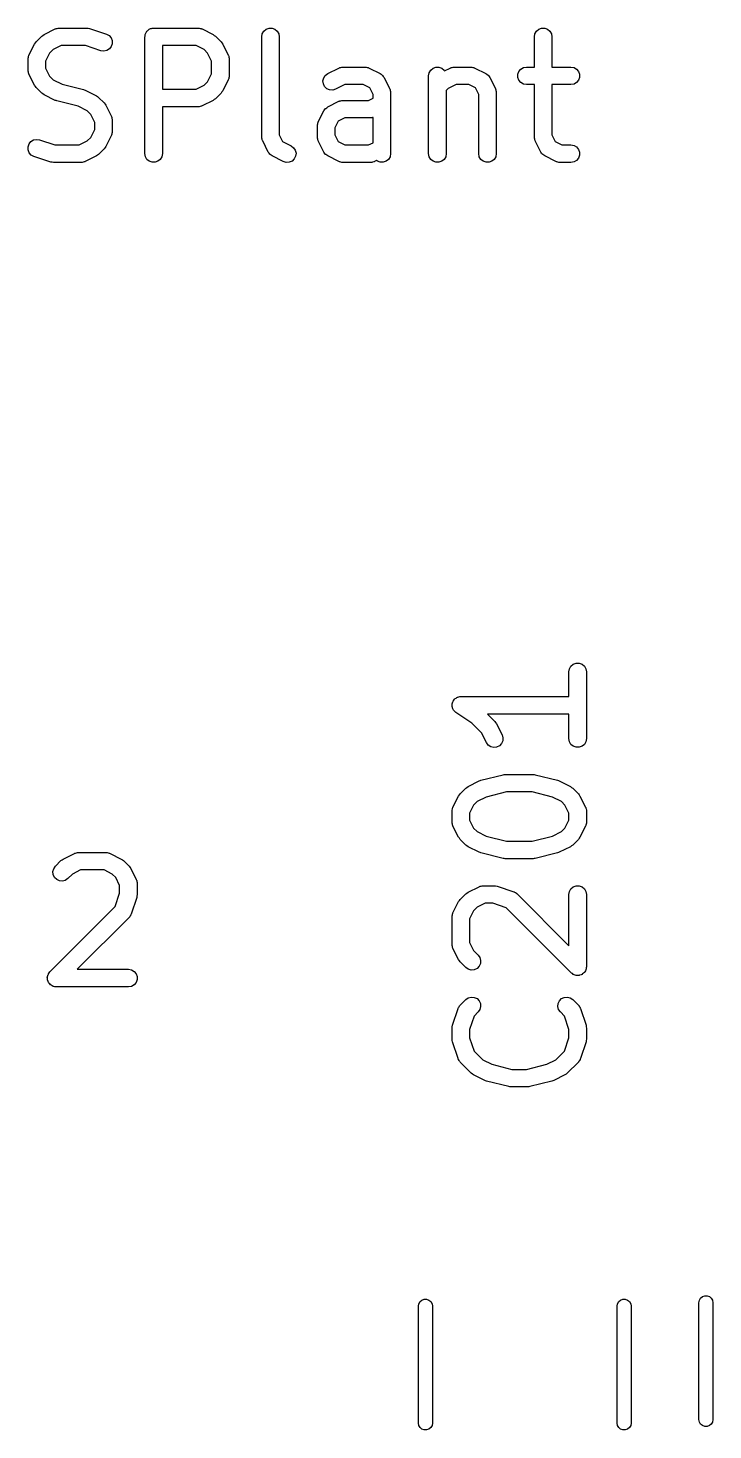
# Model space of a CAD drawing. Extents: x 142.1 to 238.7, y -137.2 to -60.7.
# Drawn here: x 178.88 to 184.74, y -113.51 to -101.51 of the extents above; entities that cross this region are included whole.
import ezdxf

# ---------------------------------------------------------------- set-up
doc = ezdxf.new("R2010")
doc.units = 0
doc.header["$MEASUREMENT"] = 0
doc.layers.add('BLACK', color=7, linetype='CONTINUOUS')

msp = doc.modelspace()

# ---------------------------------------------------------------- linework, layer by layer
at = {"layer": 'Black'}
for p, q in [((178.948, -101.63), (178.996, -101.582)), ((178.996, -101.582), (179.006, -101.575)), ((179.006, -101.575), (179.016, -101.568)), ((179.016, -101.568), (179.111, -101.52)), ((179.111, -101.52), (179.115, -101.519)), ((179.115, -101.519), (179.119, -101.517)), ((179.119, -101.517), (179.127, -101.515)), ((179.127, -101.515), (179.136, -101.513)), ((179.136, -101.513), (179.14, -101.513)), ((179.14, -101.513), (179.144, -101.512)), ((179.144, -101.512), (179.382, -101.512)), ((179.382, -101.512), (179.394, -101.514)), ((179.394, -101.514), (179.406, -101.516)), ((179.406, -101.516), (179.549, -101.564)), ((179.549, -101.564), (179.572, -101.576)), ((179.572, -101.576), (179.589, -101.596)), ((179.589, -101.596), (179.599, -101.62)), ((179.879, -101.587), (179.88, -101.581)), ((179.879, -102.587), (179.879, -101.587)), ((179.88, -101.574), (179.882, -101.568)), ((179.88, -101.581), (179.88, -101.574)), ((179.882, -101.568), (179.883, -101.562)), ((179.883, -101.562), (179.887, -101.556)), ((179.887, -101.556), (179.889, -101.55)), ((179.889, -101.55), (179.893, -101.545)), ((179.893, -101.545), (179.896, -101.539)), ((179.896, -101.539), (179.901, -101.535)), ((179.901, -101.535), (179.906, -101.53)), ((179.906, -101.53), (179.911, -101.527)), ((179.911, -101.527), (179.916, -101.522)), ((179.916, -101.522), (179.922, -101.52)), ((179.922, -101.52), (179.928, -101.517)), ((179.928, -101.517), (179.935, -101.516)), ((179.935, -101.516), (179.941, -101.514)), ((179.941, -101.514), (179.947, -101.514)), ((179.947, -101.514), (179.954, -101.512)), ((179.954, -101.512), (180.335, -101.512)), ((180.335, -101.512), (180.339, -101.513)), ((180.339, -101.513), (180.343, -101.513)), ((180.343, -101.513), (180.352, -101.515)), ((180.352, -101.515), (180.36, -101.517)), ((180.36, -101.517), (180.364, -101.519)), ((180.364, -101.519), (180.368, -101.52)), ((180.368, -101.52), (180.464, -101.568)), ((180.464, -101.568), (180.473, -101.575)), ((180.473, -101.575), (180.483, -101.582)), ((180.483, -101.582), (180.531, -101.63)), ((180.879, -101.587), (180.883, -101.562)), ((180.879, -102.445), (180.879, -101.587)), ((180.883, -101.562), (180.896, -101.539)), ((180.896, -101.539), (180.916, -101.522)), ((180.916, -101.522), (180.941, -101.514)), ((180.941, -101.514), (180.967, -101.514)), ((180.967, -101.514), (180.991, -101.522)), ((180.991, -101.522), (181.011, -101.539)), ((181.011, -101.539), (181.024, -101.562)), ((181.024, -101.562), (181.029, -101.587)), ((181.029, -101.587), (181.029, -102.427)), ((183.212, -101.587), (183.217, -101.562)), ((183.212, -101.846), (183.212, -101.587)), ((183.217, -101.562), (183.23, -101.539)), ((183.23, -101.539), (183.25, -101.522)), ((183.25, -101.522), (183.274, -101.514)), ((183.274, -101.514), (183.3, -101.514)), ((183.3, -101.514), (183.325, -101.522)), ((183.325, -101.522), (183.345, -101.539)), ((183.345, -101.539), (183.358, -101.562)), ((183.358, -101.562), (183.362, -101.587)), ((183.362, -101.587), (183.362, -101.846)), ((178.887, -101.744), (178.934, -101.649)), ((178.934, -101.649), (178.942, -101.639)), ((178.942, -101.639), (178.948, -101.63)), ((179.063, -101.727), (179.029, -101.796)), ((179.093, -101.697), (179.063, -101.727)), ((179.162, -101.662), (179.093, -101.697)), ((179.37, -101.662), (179.162, -101.662)), ((179.502, -101.706), (179.37, -101.662)), ((179.527, -101.71), (179.502, -101.706)), ((179.553, -101.705), (179.527, -101.71)), ((179.575, -101.691), (179.553, -101.705)), ((179.591, -101.671), (179.575, -101.691)), ((179.599, -101.646), (179.591, -101.671)), ((179.599, -101.62), (179.599, -101.646)), ((180.029, -101.662), (180.029, -102.036)), ((180.317, -101.662), (180.029, -101.662)), ((180.386, -101.697), (180.317, -101.662)), ((180.416, -101.727), (180.386, -101.697)), ((180.45, -101.796), (180.416, -101.727)), ((180.531, -101.63), (180.538, -101.639)), ((180.538, -101.639), (180.545, -101.649)), ((180.545, -101.649), (180.592, -101.744)), ((178.879, -101.769), (178.882, -101.761)), ((178.88, -101.774), (178.879, -101.769)), ((178.879, -101.778), (178.88, -101.774)), ((178.879, -101.873), (178.879, -101.778)), ((178.882, -101.761), (178.883, -101.752)), ((178.883, -101.752), (178.885, -101.748)), ((178.885, -101.748), (178.887, -101.744)), ((179.029, -101.796), (179.029, -101.855)), ((180.45, -101.903), (180.45, -101.796)), ((180.592, -101.744), (180.594, -101.748)), ((180.594, -101.748), (180.596, -101.752)), ((180.596, -101.752), (180.597, -101.761)), ((180.597, -101.761), (180.6, -101.769)), ((180.6, -101.769), (180.599, -101.774)), ((180.599, -101.774), (180.6, -101.778)), ((180.6, -101.778), (180.6, -101.921)), ((181.444, -101.901), (181.539, -101.854)), ((181.539, -101.854), (181.543, -101.852)), ((181.543, -101.852), (181.547, -101.85)), ((181.547, -101.85), (181.556, -101.849)), ((181.556, -101.849), (181.564, -101.846)), ((181.564, -101.846), (181.569, -101.846)), ((181.569, -101.846), (181.573, -101.846)), ((181.573, -101.846), (181.763, -101.846)), ((181.763, -101.846), (181.768, -101.846)), ((181.768, -101.846), (181.772, -101.846)), ((181.772, -101.846), (181.78, -101.849)), ((181.78, -101.849), (181.789, -101.85)), ((181.789, -101.85), (181.793, -101.852)), ((181.793, -101.852), (181.797, -101.854)), ((181.797, -101.854), (181.892, -101.901)), ((182.345, -101.856), (182.369, -101.847)), ((182.369, -101.847), (182.395, -101.847)), ((182.395, -101.847), (182.42, -101.856)), ((182.443, -101.878), (182.492, -101.854)), ((182.492, -101.854), (182.496, -101.852)), ((182.496, -101.852), (182.5, -101.85)), ((182.5, -101.85), (182.508, -101.849)), ((182.508, -101.849), (182.517, -101.846)), ((182.517, -101.846), (182.521, -101.846)), ((182.521, -101.846), (182.525, -101.846)), ((182.525, -101.846), (182.668, -101.846)), ((182.668, -101.846), (182.672, -101.846)), ((182.672, -101.846), (182.677, -101.846)), ((182.677, -101.846), (182.685, -101.849)), ((182.685, -101.849), (182.694, -101.85)), ((182.694, -101.85), (182.697, -101.852)), ((182.697, -101.852), (182.702, -101.854)), ((182.702, -101.854), (182.797, -101.901)), ((183.096, -101.863), (183.119, -101.85)), ((183.119, -101.85), (183.144, -101.846)), ((183.144, -101.846), (183.212, -101.846)), ((183.362, -101.846), (183.525, -101.846)), ((183.525, -101.846), (183.551, -101.85)), ((183.551, -101.85), (183.573, -101.863)), ((178.88, -101.877), (178.879, -101.873)), ((178.879, -101.882), (178.88, -101.877)), ((178.882, -101.89), (178.879, -101.882)), ((178.883, -101.899), (178.882, -101.89)), ((178.885, -101.902), (178.883, -101.899)), ((178.887, -101.907), (178.885, -101.902)), ((178.934, -102.002), (178.887, -101.907)), ((179.029, -101.855), (179.063, -101.924)), ((179.063, -101.924), (179.093, -101.954)), ((179.093, -101.954), (179.17, -101.993)), ((180.386, -102.002), (180.416, -101.972)), ((180.416, -101.972), (180.45, -101.903)), ((180.592, -101.954), (180.545, -102.049)), ((180.594, -101.95), (180.592, -101.954)), ((180.596, -101.946), (180.594, -101.95)), ((180.597, -101.938), (180.596, -101.946)), ((180.6, -101.929), (180.597, -101.938)), ((180.6, -101.921), (180.599, -101.925)), ((180.599, -101.925), (180.6, -101.929)), ((181.403, -101.964), (181.409, -101.939)), ((181.406, -101.99), (181.403, -101.964)), ((181.409, -101.939), (181.423, -101.917)), ((181.423, -101.917), (181.444, -101.901)), ((181.892, -101.901), (181.901, -101.908)), ((181.901, -101.908), (181.91, -101.914)), ((181.91, -101.914), (181.911, -101.916)), ((181.911, -101.916), (181.913, -101.917)), ((181.913, -101.917), (181.919, -101.926)), ((181.919, -101.926), (181.926, -101.935)), ((181.926, -101.935), (181.973, -102.03)), ((182.307, -101.921), (182.312, -101.895)), ((182.307, -102.587), (182.307, -101.921)), ((182.312, -101.895), (182.325, -101.873)), ((182.325, -101.873), (182.345, -101.856)), ((182.42, -101.856), (182.44, -101.873)), ((182.44, -101.873), (182.443, -101.878)), ((182.797, -101.901), (182.806, -101.908)), ((182.806, -101.908), (182.815, -101.914)), ((182.815, -101.914), (182.816, -101.916)), ((182.816, -101.916), (182.818, -101.917)), ((182.818, -101.917), (182.824, -101.926)), ((182.824, -101.926), (182.83, -101.935)), ((182.83, -101.935), (182.878, -102.03)), ((183.07, -101.908), (183.079, -101.883)), ((183.07, -101.934), (183.07, -101.908)), ((183.079, -101.958), (183.07, -101.934)), ((183.079, -101.883), (183.096, -101.863)), ((183.096, -101.978), (183.079, -101.958)), ((183.573, -101.863), (183.59, -101.883)), ((183.59, -101.958), (183.573, -101.978)), ((183.59, -101.883), (183.599, -101.908)), ((183.599, -101.934), (183.59, -101.958)), ((183.599, -101.908), (183.599, -101.934)), ((178.942, -102.012), (178.934, -102.002)), ((178.948, -102.021), (178.942, -102.012)), ((178.996, -102.069), (178.948, -102.021)), ((179.006, -102.076), (178.996, -102.069)), ((179.016, -102.083), (179.006, -102.076)), ((179.111, -102.131), (179.016, -102.083)), ((179.17, -101.993), (179.353, -102.038)), ((179.353, -102.038), (179.36, -102.042)), ((179.36, -102.042), (179.368, -102.044)), ((179.368, -102.044), (179.464, -102.092)), ((179.464, -102.092), (179.473, -102.099)), ((180.029, -102.036), (180.317, -102.036)), ((180.317, -102.036), (180.386, -102.002)), ((180.531, -102.069), (180.483, -102.117)), ((180.538, -102.059), (180.531, -102.069)), ((180.545, -102.049), (180.538, -102.059)), ((181.417, -102.013), (181.406, -101.99)), ((181.436, -102.031), (181.417, -102.013)), ((181.46, -102.041), (181.436, -102.031)), ((181.486, -102.043), (181.46, -102.041)), ((181.511, -102.035), (181.486, -102.043)), ((181.591, -101.996), (181.511, -102.035)), ((181.746, -101.996), (181.591, -101.996)), ((181.803, -102.024), (181.746, -101.996)), ((181.831, -102.081), (181.803, -102.024)), ((181.831, -102.112), (181.831, -102.081)), ((181.973, -102.03), (181.975, -102.034)), ((181.975, -102.034), (181.977, -102.038)), ((181.977, -102.038), (181.978, -102.047)), ((181.978, -102.047), (181.981, -102.055)), ((181.981, -102.055), (181.98, -102.059)), ((181.98, -102.059), (181.981, -102.064)), ((181.981, -102.064), (181.981, -102.587)), ((182.474, -102.03), (182.457, -102.047)), ((182.457, -102.047), (182.457, -102.587)), ((182.543, -101.996), (182.474, -102.03)), ((182.65, -101.996), (182.543, -101.996)), ((182.707, -102.024), (182.65, -101.996)), ((182.736, -102.081), (182.707, -102.024)), ((182.736, -102.587), (182.736, -102.081)), ((182.878, -102.03), (182.879, -102.034)), ((182.879, -102.034), (182.881, -102.038)), ((182.881, -102.038), (182.883, -102.047)), ((182.883, -102.047), (182.885, -102.055)), ((182.885, -102.055), (182.885, -102.059)), ((182.885, -102.059), (182.886, -102.064)), ((182.886, -102.064), (182.886, -102.587)), ((183.119, -101.991), (183.096, -101.978)), ((183.144, -101.996), (183.119, -101.991)), ((183.212, -101.996), (183.144, -101.996)), ((183.212, -102.445), (183.212, -101.996)), ((183.525, -101.996), (183.362, -101.996)), ((183.362, -101.996), (183.362, -102.427)), ((183.551, -101.991), (183.525, -101.996)), ((183.573, -101.978), (183.551, -101.991)), ((179.119, -102.133), (179.111, -102.131)), ((179.126, -102.136), (179.119, -102.133)), ((179.309, -102.182), (179.126, -102.136)), ((179.386, -102.22), (179.309, -102.182)), ((179.473, -102.099), (179.483, -102.106)), ((179.483, -102.106), (179.531, -102.153)), ((179.531, -102.153), (179.538, -102.163)), ((179.538, -102.163), (179.545, -102.173)), ((179.545, -102.173), (179.592, -102.268)), ((180.335, -102.186), (180.029, -102.186)), ((180.029, -102.186), (180.029, -102.587)), ((180.339, -102.185), (180.335, -102.186)), ((180.343, -102.186), (180.339, -102.185)), ((180.352, -102.183), (180.343, -102.186)), ((180.36, -102.182), (180.352, -102.183)), ((180.364, -102.18), (180.36, -102.182)), ((180.368, -102.178), (180.364, -102.18)), ((180.464, -102.131), (180.368, -102.178)), ((180.473, -102.123), (180.464, -102.131)), ((180.483, -102.117), (180.473, -102.123)), ((181.411, -102.221), (181.417, -102.212)), ((181.417, -102.212), (181.423, -102.202)), ((181.423, -102.202), (181.425, -102.201)), ((181.425, -102.201), (181.426, -102.2)), ((181.426, -102.2), (181.435, -102.194)), ((181.435, -102.194), (181.444, -102.187)), ((181.444, -102.187), (181.539, -102.139)), ((181.539, -102.139), (181.543, -102.138)), ((181.543, -102.138), (181.547, -102.136)), ((181.547, -102.136), (181.556, -102.134)), ((181.556, -102.134), (181.564, -102.132)), ((181.564, -102.132), (181.569, -102.132)), ((181.569, -102.132), (181.573, -102.131)), ((181.573, -102.131), (181.793, -102.131)), ((181.793, -102.131), (181.831, -102.112)), ((179.416, -102.251), (179.386, -102.22)), ((179.45, -102.319), (179.416, -102.251)), ((179.45, -102.379), (179.45, -102.319)), ((179.592, -102.268), (179.594, -102.272)), ((179.594, -102.272), (179.596, -102.276)), ((179.596, -102.276), (179.597, -102.285)), ((179.597, -102.285), (179.6, -102.293)), ((179.6, -102.293), (179.599, -102.297)), ((179.599, -102.297), (179.6, -102.302)), ((179.6, -102.302), (179.6, -102.397)), ((181.355, -102.341), (181.358, -102.332)), ((181.358, -102.332), (181.36, -102.324)), ((181.36, -102.324), (181.362, -102.32)), ((181.362, -102.32), (181.363, -102.316)), ((181.363, -102.316), (181.411, -102.221)), ((181.534, -102.31), (181.505, -102.367)), ((181.591, -102.281), (181.534, -102.31)), ((181.811, -102.281), (181.591, -102.281)), ((181.815, -102.281), (181.811, -102.281)), ((181.82, -102.281), (181.815, -102.281)), ((181.828, -102.278), (181.82, -102.281)), ((181.831, -102.278), (181.828, -102.278)), ((181.831, -102.493), (181.831, -102.278)), ((179.386, -102.478), (179.416, -102.448)), ((179.416, -102.448), (179.45, -102.379)), ((179.592, -102.43), (179.545, -102.526)), ((179.594, -102.426), (179.592, -102.43)), ((179.596, -102.423), (179.594, -102.426)), ((179.597, -102.414), (179.596, -102.423)), ((179.6, -102.405), (179.597, -102.414)), ((179.6, -102.397), (179.599, -102.401)), ((179.599, -102.401), (179.6, -102.405)), ((180.88, -102.449), (180.879, -102.445)), ((180.879, -102.453), (180.88, -102.449)), ((180.882, -102.462), (180.879, -102.453)), ((181.029, -102.427), (181.057, -102.484)), ((181.356, -102.345), (181.355, -102.341)), ((181.355, -102.349), (181.356, -102.345)), ((181.355, -102.445), (181.355, -102.349)), ((181.356, -102.449), (181.355, -102.445)), ((181.355, -102.453), (181.356, -102.449)), ((181.358, -102.462), (181.355, -102.453)), ((181.505, -102.367), (181.505, -102.427)), ((181.505, -102.427), (181.534, -102.484)), ((183.213, -102.449), (183.212, -102.445)), ((183.213, -102.453), (183.213, -102.449)), ((183.215, -102.462), (183.213, -102.453)), ((183.362, -102.427), (183.391, -102.484)), ((178.88, -102.529), (178.888, -102.504)), ((178.88, -102.555), (178.88, -102.529)), ((178.89, -102.579), (178.88, -102.555)), ((178.888, -102.504), (178.904, -102.484)), ((178.904, -102.484), (178.926, -102.47)), ((178.926, -102.47), (178.952, -102.465)), ((178.952, -102.465), (178.978, -102.469)), ((178.978, -102.469), (179.109, -102.512)), ((179.109, -102.512), (179.317, -102.512)), ((179.317, -102.512), (179.386, -102.478)), ((179.531, -102.545), (179.483, -102.593)), ((179.538, -102.535), (179.531, -102.545)), ((179.545, -102.526), (179.538, -102.535)), ((180.883, -102.47), (180.882, -102.462)), ((180.885, -102.474), (180.883, -102.47)), ((180.887, -102.478), (180.885, -102.474)), ((180.934, -102.573), (180.887, -102.478)), ((180.941, -102.582), (180.934, -102.573)), ((181.057, -102.484), (181.13, -102.52)), ((181.13, -102.52), (181.151, -102.536)), ((181.151, -102.536), (181.165, -102.558)), ((181.165, -102.558), (181.172, -102.583)), ((181.36, -102.47), (181.358, -102.462)), ((181.362, -102.474), (181.36, -102.47)), ((181.363, -102.478), (181.362, -102.474)), ((181.411, -102.573), (181.363, -102.478)), ((181.417, -102.582), (181.411, -102.573)), ((181.534, -102.484), (181.591, -102.512)), ((181.591, -102.512), (181.793, -102.512)), ((181.793, -102.512), (181.831, -102.493)), ((183.217, -102.47), (183.215, -102.462)), ((183.219, -102.474), (183.217, -102.47)), ((183.22, -102.478), (183.219, -102.474)), ((183.268, -102.573), (183.22, -102.478)), ((183.274, -102.582), (183.268, -102.573)), ((183.391, -102.484), (183.448, -102.512)), ((183.448, -102.512), (183.525, -102.512)), ((183.525, -102.512), (183.551, -102.517)), ((183.551, -102.517), (183.573, -102.53)), ((183.573, -102.53), (183.59, -102.55)), ((183.59, -102.55), (183.599, -102.574)), ((183.599, -102.574), (183.599, -102.6)), ((178.907, -102.599), (178.89, -102.579)), ((178.93, -102.611), (178.907, -102.599)), ((179.073, -102.659), (178.93, -102.611)), ((179.085, -102.66), (179.073, -102.659)), ((179.097, -102.662), (179.085, -102.66)), ((179.335, -102.662), (179.097, -102.662)), ((179.339, -102.662), (179.335, -102.662)), ((179.343, -102.662), (179.339, -102.662)), ((179.352, -102.659), (179.343, -102.662)), ((179.36, -102.658), (179.352, -102.659)), ((179.364, -102.656), (179.36, -102.658)), ((179.368, -102.654), (179.364, -102.656)), ((179.464, -102.607), (179.368, -102.654)), ((179.473, -102.6), (179.464, -102.607)), ((179.483, -102.593), (179.473, -102.6)), ((179.883, -102.613), (179.879, -102.587)), ((179.896, -102.636), (179.883, -102.613)), ((179.916, -102.652), (179.896, -102.636)), ((179.941, -102.661), (179.916, -102.652)), ((179.967, -102.661), (179.941, -102.661)), ((179.991, -102.652), (179.967, -102.661)), ((180.011, -102.636), (179.991, -102.652)), ((180.024, -102.613), (180.011, -102.636)), ((180.029, -102.587), (180.024, -102.613)), ((180.947, -102.591), (180.941, -102.582)), ((180.949, -102.593), (180.947, -102.591)), ((180.95, -102.594), (180.949, -102.593)), ((180.959, -102.6), (180.95, -102.594)), ((180.968, -102.607), (180.959, -102.6)), ((181.063, -102.654), (180.968, -102.607)), ((181.088, -102.662), (181.063, -102.654)), ((181.114, -102.66), (181.088, -102.662)), ((181.138, -102.65), (181.114, -102.66)), ((181.157, -102.632), (181.138, -102.65)), ((181.169, -102.609), (181.157, -102.632)), ((181.172, -102.583), (181.169, -102.609)), ((181.423, -102.591), (181.417, -102.582)), ((181.425, -102.593), (181.423, -102.591)), ((181.426, -102.594), (181.425, -102.593)), ((181.435, -102.6), (181.426, -102.594)), ((181.444, -102.607), (181.435, -102.6)), ((181.539, -102.654), (181.444, -102.607)), ((181.543, -102.656), (181.539, -102.654)), ((181.547, -102.658), (181.543, -102.656)), ((181.556, -102.659), (181.547, -102.658)), ((181.564, -102.662), (181.556, -102.659)), ((181.569, -102.662), (181.564, -102.662)), ((181.573, -102.662), (181.569, -102.662)), ((181.811, -102.662), (181.573, -102.662)), ((181.815, -102.662), (181.811, -102.662)), ((181.82, -102.662), (181.815, -102.662)), ((181.828, -102.659), (181.82, -102.662)), ((181.837, -102.658), (181.828, -102.659)), ((181.84, -102.656), (181.837, -102.658)), ((181.844, -102.654), (181.84, -102.656)), ((181.861, -102.646), (181.844, -102.654)), ((181.869, -102.652), (181.861, -102.646)), ((181.893, -102.661), (181.869, -102.652)), ((181.919, -102.661), (181.893, -102.661)), ((181.944, -102.652), (181.919, -102.661)), ((181.964, -102.636), (181.944, -102.652)), ((181.977, -102.613), (181.964, -102.636)), ((181.981, -102.587), (181.977, -102.613)), ((182.312, -102.613), (182.307, -102.587)), ((182.325, -102.636), (182.312, -102.613)), ((182.345, -102.652), (182.325, -102.636)), ((182.369, -102.661), (182.345, -102.652)), ((182.395, -102.661), (182.369, -102.661)), ((182.42, -102.652), (182.395, -102.661)), ((182.44, -102.636), (182.42, -102.652)), ((182.453, -102.613), (182.44, -102.636)), ((182.457, -102.587), (182.453, -102.613)), ((182.74, -102.613), (182.736, -102.587)), ((182.754, -102.636), (182.74, -102.613)), ((182.773, -102.652), (182.754, -102.636)), ((182.798, -102.661), (182.773, -102.652)), ((182.824, -102.661), (182.798, -102.661)), ((182.848, -102.652), (182.824, -102.661)), ((182.868, -102.636), (182.848, -102.652)), ((182.881, -102.613), (182.868, -102.636)), ((182.886, -102.587), (182.881, -102.613)), ((183.28, -102.591), (183.274, -102.582)), ((183.282, -102.593), (183.28, -102.591)), ((183.283, -102.594), (183.282, -102.593)), ((183.292, -102.6), (183.283, -102.594)), ((183.301, -102.607), (183.292, -102.6)), ((183.396, -102.654), (183.301, -102.607)), ((183.401, -102.656), (183.396, -102.654)), ((183.404, -102.658), (183.401, -102.656)), ((183.413, -102.659), (183.404, -102.658)), ((183.421, -102.662), (183.413, -102.659)), ((183.426, -102.662), (183.421, -102.662)), ((183.43, -102.662), (183.426, -102.662)), ((183.525, -102.662), (183.43, -102.662)), ((183.551, -102.658), (183.525, -102.662)), ((183.573, -102.645), (183.551, -102.658)), ((183.59, -102.625), (183.573, -102.645)), ((183.599, -102.6), (183.59, -102.625)), ((183.507, -107.022), (183.512, -106.996)), ((183.512, -106.996), (183.525, -106.974)), ((183.525, -106.974), (183.545, -106.957)), ((183.545, -106.957), (183.569, -106.948)), ((183.569, -106.948), (183.595, -106.948)), ((183.595, -106.948), (183.62, -106.957)), ((183.62, -106.957), (183.64, -106.974)), ((183.64, -106.974), (183.653, -106.996)), ((183.653, -106.996), (183.657, -107.022)), ((183.507, -107.233), (183.507, -107.022)), ((183.657, -107.022), (183.657, -107.593)), ((182.528, -107.256), (182.532, -107.253)), ((182.532, -107.253), (182.534, -107.25)), ((182.534, -107.25), (182.542, -107.246)), ((182.542, -107.246), (182.549, -107.24)), ((182.549, -107.24), (182.553, -107.239)), ((182.553, -107.239), (182.557, -107.237)), ((182.557, -107.237), (182.566, -107.236)), ((182.566, -107.236), (182.574, -107.233)), ((182.574, -107.233), (182.578, -107.233)), ((182.578, -107.233), (182.582, -107.233)), ((182.582, -107.233), (183.507, -107.233)), ((182.508, -107.303), (182.509, -107.299)), ((182.509, -107.312), (182.508, -107.303)), ((182.509, -107.295), (182.512, -107.286)), ((182.509, -107.299), (182.509, -107.295)), ((182.509, -107.321), (182.509, -107.312)), ((182.51, -107.325), (182.509, -107.321)), ((182.51, -107.329), (182.51, -107.325)), ((182.514, -107.337), (182.51, -107.329)), ((182.512, -107.286), (182.514, -107.277)), ((182.514, -107.277), (182.516, -107.274)), ((182.517, -107.345), (182.514, -107.337)), ((182.516, -107.274), (182.517, -107.27)), ((182.517, -107.27), (182.523, -107.263)), ((182.52, -107.348), (182.517, -107.345)), ((182.522, -107.352), (182.52, -107.348)), ((182.528, -107.358), (182.522, -107.352)), ((182.523, -107.263), (182.528, -107.256)), ((182.534, -107.365), (182.528, -107.358)), ((182.538, -107.367), (182.534, -107.365)), ((182.541, -107.37), (182.538, -107.367)), ((182.677, -107.461), (182.541, -107.37)), ((182.759, -107.543), (182.677, -107.461)), ((183.507, -107.383), (182.811, -107.383)), ((182.811, -107.383), (182.874, -107.445)), ((182.874, -107.445), (182.88, -107.455)), ((182.88, -107.455), (182.888, -107.465)), ((182.888, -107.465), (182.935, -107.56)), ((183.507, -107.593), (183.507, -107.383)), ((182.801, -107.627), (182.759, -107.543)), ((182.941, -107.611), (182.931, -107.635)), ((182.935, -107.56), (182.943, -107.585)), ((182.943, -107.585), (182.941, -107.611)), ((183.512, -107.619), (183.507, -107.593)), ((183.657, -107.593), (183.653, -107.619)), ((182.817, -107.648), (182.801, -107.627)), ((182.838, -107.662), (182.817, -107.648)), ((182.864, -107.668), (182.838, -107.662)), ((182.889, -107.665), (182.864, -107.668)), ((182.913, -107.654), (182.889, -107.665)), ((182.931, -107.635), (182.913, -107.654)), ((183.525, -107.642), (183.512, -107.619)), ((183.545, -107.658), (183.525, -107.642)), ((183.569, -107.667), (183.545, -107.658)), ((183.595, -107.667), (183.569, -107.667)), ((183.62, -107.658), (183.595, -107.667)), ((183.64, -107.642), (183.62, -107.658)), ((183.653, -107.619), (183.64, -107.642)), ((182.644, -108.002), (182.739, -107.955)), ((182.739, -107.955), (182.747, -107.952)), ((182.747, -107.952), (182.755, -107.949)), ((182.755, -107.949), (182.945, -107.902)), ((182.945, -107.902), (182.954, -107.901)), ((182.954, -107.901), (182.963, -107.899)), ((182.963, -107.899), (183.201, -107.899)), ((183.201, -107.899), (183.21, -107.901)), ((183.21, -107.901), (183.22, -107.902)), ((183.22, -107.902), (183.41, -107.949)), ((183.41, -107.949), (183.418, -107.952)), ((183.418, -107.952), (183.425, -107.955)), ((183.425, -107.955), (183.521, -108.002)), ((182.515, -108.179), (182.563, -108.084)), ((182.563, -108.084), (182.57, -108.074)), ((182.57, -108.074), (182.577, -108.064)), ((182.577, -108.064), (182.625, -108.016)), ((182.625, -108.016), (182.634, -108.01)), ((182.634, -108.01), (182.644, -108.002)), ((182.973, -108.049), (182.799, -108.093)), ((183.192, -108.049), (182.973, -108.049)), ((183.366, -108.093), (183.192, -108.049)), ((183.521, -108.002), (183.53, -108.01)), ((183.53, -108.01), (183.54, -108.016)), ((183.54, -108.016), (183.588, -108.064)), ((183.588, -108.064), (183.595, -108.074)), ((183.595, -108.074), (183.602, -108.084)), ((183.602, -108.084), (183.649, -108.179)), ((182.507, -108.212), (182.508, -108.208)), ((182.507, -108.308), (182.507, -108.212)), ((182.508, -108.204), (182.51, -108.195)), ((182.508, -108.208), (182.508, -108.204)), ((182.51, -108.195), (182.512, -108.187)), ((182.512, -108.187), (182.514, -108.183)), ((182.514, -108.183), (182.515, -108.179)), ((182.692, -108.162), (182.657, -108.23)), ((182.722, -108.131), (182.692, -108.162)), ((182.799, -108.093), (182.722, -108.131)), ((183.443, -108.131), (183.366, -108.093)), ((183.473, -108.162), (183.443, -108.131)), ((183.507, -108.23), (183.473, -108.162)), ((183.649, -108.179), (183.651, -108.183)), ((183.651, -108.183), (183.653, -108.187)), ((183.653, -108.187), (183.654, -108.195)), ((183.654, -108.195), (183.657, -108.204)), ((183.657, -108.204), (183.657, -108.208)), ((183.657, -108.208), (183.657, -108.212)), ((183.657, -108.212), (183.657, -108.308)), ((182.508, -108.312), (182.507, -108.308)), ((182.508, -108.316), (182.508, -108.312)), ((182.51, -108.325), (182.508, -108.316)), ((182.512, -108.333), (182.51, -108.325)), ((182.657, -108.23), (182.657, -108.29)), ((182.657, -108.29), (182.692, -108.358)), ((183.473, -108.358), (183.507, -108.29)), ((183.507, -108.29), (183.507, -108.23)), ((183.654, -108.325), (183.653, -108.333)), ((183.657, -108.316), (183.654, -108.325)), ((183.657, -108.308), (183.657, -108.312)), ((183.657, -108.312), (183.657, -108.316)), ((182.514, -108.337), (182.512, -108.333)), ((182.515, -108.341), (182.514, -108.337)), ((182.563, -108.436), (182.515, -108.341)), ((182.57, -108.446), (182.563, -108.436)), ((182.577, -108.456), (182.57, -108.446)), ((182.692, -108.358), (182.722, -108.389)), ((182.722, -108.389), (182.799, -108.427)), ((182.799, -108.427), (182.973, -108.471)), ((183.192, -108.471), (183.366, -108.427)), ((183.366, -108.427), (183.443, -108.389)), ((183.443, -108.389), (183.473, -108.358)), ((183.595, -108.446), (183.588, -108.456)), ((183.602, -108.436), (183.595, -108.446)), ((183.649, -108.341), (183.602, -108.436)), ((183.651, -108.337), (183.649, -108.341)), ((183.653, -108.333), (183.651, -108.337)), ((179.28, -108.574), (179.284, -108.572)), ((179.284, -108.572), (179.293, -108.57)), ((179.293, -108.57), (179.301, -108.568)), ((179.301, -108.568), (179.305, -108.568)), ((179.305, -108.568), (179.31, -108.567)), ((179.31, -108.567), (179.548, -108.567)), ((179.548, -108.567), (179.552, -108.568)), ((179.552, -108.568), (179.556, -108.568)), ((179.556, -108.568), (179.565, -108.57)), ((179.565, -108.57), (179.573, -108.572)), ((179.573, -108.572), (179.577, -108.574)), ((182.625, -108.504), (182.577, -108.456)), ((182.634, -108.51), (182.625, -108.504)), ((182.644, -108.518), (182.634, -108.51)), ((182.739, -108.565), (182.644, -108.518)), ((182.747, -108.568), (182.739, -108.565)), ((182.755, -108.571), (182.747, -108.568)), ((182.945, -108.618), (182.755, -108.571)), ((182.973, -108.471), (183.192, -108.471)), ((183.41, -108.571), (183.22, -108.618)), ((183.418, -108.568), (183.41, -108.571)), ((183.425, -108.565), (183.418, -108.568)), ((183.521, -108.518), (183.425, -108.565)), ((183.53, -108.51), (183.521, -108.518)), ((183.54, -108.504), (183.53, -108.51)), ((183.588, -108.456), (183.54, -108.504)), ((179.099, -108.706), (179.114, -108.685)), ((179.114, -108.685), (179.161, -108.637)), ((179.161, -108.637), (179.171, -108.63)), ((179.171, -108.63), (179.181, -108.623)), ((179.181, -108.623), (179.276, -108.575)), ((179.276, -108.575), (179.28, -108.574)), ((179.577, -108.574), (179.581, -108.575)), ((179.581, -108.575), (179.676, -108.623)), ((179.676, -108.623), (179.686, -108.63)), ((179.686, -108.63), (179.696, -108.637)), ((179.696, -108.637), (179.744, -108.685)), ((179.744, -108.685), (179.75, -108.694)), ((182.954, -108.619), (182.945, -108.618)), ((182.963, -108.621), (182.954, -108.619)), ((183.201, -108.621), (182.963, -108.621)), ((183.21, -108.619), (183.201, -108.621)), ((183.22, -108.618), (183.21, -108.619)), ((179.092, -108.731), (179.099, -108.706)), ((179.094, -108.757), (179.092, -108.731)), ((179.105, -108.781), (179.094, -108.757)), ((179.124, -108.799), (179.105, -108.781)), ((179.147, -108.81), (179.124, -108.799)), ((179.173, -108.812), (179.147, -108.81)), ((179.198, -108.806), (179.173, -108.812)), ((179.22, -108.791), (179.198, -108.806)), ((179.259, -108.752), (179.22, -108.791)), ((179.327, -108.717), (179.259, -108.752)), ((179.53, -108.717), (179.327, -108.717)), ((179.598, -108.752), (179.53, -108.717)), ((179.629, -108.782), (179.598, -108.752)), ((179.663, -108.851), (179.629, -108.782)), ((179.75, -108.694), (179.758, -108.704)), ((179.758, -108.704), (179.805, -108.799)), ((179.805, -108.799), (179.806, -108.803)), ((179.806, -108.803), (179.809, -108.807)), ((179.809, -108.807), (179.81, -108.816)), ((179.625, -109.03), (179.663, -108.916)), ((179.663, -108.916), (179.663, -108.851)), ((179.81, -108.816), (179.813, -108.824)), ((179.813, -108.928), (179.811, -108.94)), ((179.813, -108.824), (179.812, -108.829)), ((179.812, -108.829), (179.813, -108.833)), ((179.813, -108.833), (179.813, -108.928)), ((182.577, -108.969), (182.625, -108.921)), ((182.625, -108.921), (182.634, -108.914)), ((182.634, -108.914), (182.644, -108.907)), ((182.644, -108.907), (182.739, -108.86)), ((182.739, -108.86), (182.743, -108.858)), ((182.743, -108.858), (182.747, -108.856)), ((182.747, -108.856), (182.756, -108.855)), ((182.756, -108.855), (182.764, -108.852)), ((182.764, -108.852), (182.769, -108.852)), ((182.769, -108.852), (182.773, -108.852)), ((182.773, -108.852), (182.868, -108.852)), ((182.868, -108.852), (182.88, -108.854)), ((182.88, -108.854), (182.892, -108.856)), ((182.892, -108.856), (183.035, -108.903)), ((183.035, -108.903), (183.038, -108.905)), ((183.038, -108.905), (183.043, -108.906)), ((183.043, -108.906), (183.05, -108.911)), ((183.05, -108.911), (183.058, -108.916)), ((183.058, -108.916), (183.06, -108.919)), ((183.06, -108.919), (183.064, -108.921)), ((183.064, -108.921), (183.507, -109.365)), ((183.507, -108.927), (183.512, -108.901)), ((183.507, -109.365), (183.507, -108.927)), ((183.512, -108.901), (183.525, -108.878)), ((183.525, -108.878), (183.545, -108.862)), ((183.545, -108.862), (183.569, -108.853)), ((183.569, -108.853), (183.595, -108.853)), ((183.595, -108.853), (183.62, -108.862)), ((183.62, -108.862), (183.64, -108.878)), ((183.64, -108.878), (183.653, -108.901)), ((183.653, -108.901), (183.657, -108.927)), ((183.657, -108.927), (183.657, -109.546)), ((179.066, -109.589), (179.625, -109.03)), ((179.809, -108.952), (179.762, -109.095)), ((179.811, -108.94), (179.809, -108.952)), ((182.515, -109.084), (182.563, -108.988)), ((182.563, -108.988), (182.57, -108.979)), ((182.57, -108.979), (182.577, -108.969)), ((182.722, -109.036), (182.692, -109.066)), ((182.791, -109.002), (182.722, -109.036)), ((182.856, -109.002), (182.791, -109.002)), ((182.97, -109.04), (182.856, -109.002)), ((183.529, -109.599), (182.97, -109.04)), ((179.744, -109.124), (179.3, -109.567)), ((179.746, -109.12), (179.744, -109.124)), ((179.749, -109.118), (179.746, -109.12)), ((179.753, -109.11), (179.749, -109.118)), ((179.758, -109.103), (179.753, -109.11)), ((179.76, -109.098), (179.758, -109.103)), ((179.762, -109.095), (179.76, -109.098)), ((182.507, -109.117), (182.508, -109.113)), ((182.507, -109.355), (182.507, -109.117)), ((182.508, -109.109), (182.51, -109.1)), ((182.508, -109.113), (182.508, -109.109)), ((182.51, -109.1), (182.512, -109.091)), ((182.512, -109.091), (182.514, -109.088)), ((182.514, -109.088), (182.515, -109.084)), ((182.692, -109.066), (182.657, -109.135)), ((182.657, -109.135), (182.657, -109.338)), ((182.508, -109.359), (182.507, -109.355)), ((182.508, -109.364), (182.508, -109.359)), ((182.51, -109.372), (182.508, -109.364)), ((182.512, -109.381), (182.51, -109.372)), ((182.514, -109.385), (182.512, -109.381)), ((182.515, -109.389), (182.514, -109.385)), ((182.563, -109.484), (182.515, -109.389)), ((182.657, -109.338), (182.692, -109.406)), ((182.692, -109.406), (182.731, -109.445)), ((182.57, -109.494), (182.563, -109.484)), ((182.577, -109.504), (182.57, -109.494)), ((182.625, -109.551), (182.577, -109.504)), ((182.731, -109.445), (182.746, -109.466)), ((182.75, -109.518), (182.739, -109.541)), ((182.746, -109.466), (182.752, -109.492)), ((182.752, -109.492), (182.75, -109.518)), ((179.044, -109.636), (179.045, -109.633)), ((179.045, -109.646), (179.044, -109.636)), ((179.045, -109.629), (179.049, -109.62)), ((179.045, -109.633), (179.045, -109.629)), ((179.045, -109.655), (179.045, -109.646)), ((179.049, -109.62), (179.051, -109.611)), ((179.051, -109.611), (179.053, -109.608)), ((179.053, -109.608), (179.054, -109.605)), ((179.054, -109.605), (179.06, -109.597)), ((179.06, -109.597), (179.066, -109.589)), ((179.3, -109.567), (179.738, -109.567)), ((179.738, -109.567), (179.764, -109.572)), ((179.764, -109.572), (179.786, -109.585)), ((179.786, -109.585), (179.803, -109.605)), ((179.803, -109.605), (179.812, -109.629)), ((179.812, -109.629), (179.812, -109.655)), ((182.646, -109.566), (182.625, -109.551)), ((182.671, -109.573), (182.646, -109.566)), ((182.697, -109.571), (182.671, -109.573)), ((182.721, -109.56), (182.697, -109.571)), ((182.739, -109.541), (182.721, -109.56)), ((183.537, -109.604), (183.529, -109.599)), ((183.545, -109.611), (183.537, -109.604)), ((183.548, -109.612), (183.545, -109.611)), ((183.551, -109.614), (183.548, -109.612)), ((183.56, -109.616), (183.551, -109.614)), ((183.569, -109.62), (183.56, -109.616)), ((183.573, -109.62), (183.569, -109.62)), ((183.576, -109.62), (183.573, -109.62)), ((183.586, -109.62), (183.576, -109.62)), ((183.595, -109.62), (183.586, -109.62)), ((183.599, -109.618), (183.595, -109.62)), ((183.602, -109.618), (183.599, -109.618)), ((183.611, -109.614), (183.602, -109.618)), ((183.62, -109.611), (183.611, -109.614)), ((183.622, -109.609), (183.62, -109.611)), ((183.625, -109.607), (183.622, -109.609)), ((183.632, -109.6), (183.625, -109.607)), ((183.64, -109.594), (183.632, -109.6)), ((183.641, -109.591), (183.64, -109.594)), ((183.644, -109.589), (183.641, -109.591)), ((183.648, -109.58), (183.644, -109.589)), ((183.653, -109.571), (183.648, -109.58)), ((183.655, -109.565), (183.653, -109.568)), ((183.653, -109.568), (183.653, -109.571)), ((183.656, -109.555), (183.655, -109.565)), ((183.657, -109.546), (183.656, -109.555)), ((179.046, -109.659), (179.045, -109.655)), ((179.047, -109.662), (179.046, -109.659)), ((179.051, -109.671), (179.047, -109.662)), ((179.054, -109.68), (179.051, -109.671)), ((179.056, -109.682), (179.054, -109.68)), ((179.058, -109.685), (179.056, -109.682)), ((179.065, -109.692), (179.058, -109.685)), ((179.071, -109.7), (179.065, -109.692)), ((179.074, -109.701), (179.071, -109.7)), ((179.076, -109.704), (179.074, -109.701)), ((179.085, -109.708), (179.076, -109.704)), ((179.093, -109.713), (179.085, -109.708)), ((179.097, -109.713), (179.093, -109.713)), ((179.1, -109.715), (179.097, -109.713)), ((179.109, -109.716), (179.1, -109.715)), ((179.119, -109.717), (179.109, -109.716)), ((179.738, -109.717), (179.119, -109.717)), ((179.764, -109.713), (179.738, -109.717)), ((179.786, -109.7), (179.764, -109.713)), ((179.803, -109.68), (179.786, -109.7)), ((179.812, -109.655), (179.803, -109.68)), ((182.562, -109.895), (182.567, -109.888)), ((182.567, -109.888), (182.571, -109.88)), ((182.571, -109.88), (182.574, -109.877)), ((182.574, -109.877), (182.577, -109.874)), ((182.577, -109.874), (182.625, -109.826)), ((182.625, -109.826), (182.646, -109.811)), ((182.646, -109.811), (182.671, -109.804)), ((182.671, -109.804), (182.697, -109.807)), ((182.697, -109.807), (182.721, -109.818)), ((182.721, -109.818), (182.739, -109.836)), ((182.739, -109.836), (182.75, -109.86)), ((182.752, -109.886), (182.746, -109.911)), ((182.75, -109.86), (182.752, -109.886)), ((183.412, -109.886), (183.415, -109.86)), ((183.419, -109.911), (183.412, -109.886)), ((183.415, -109.86), (183.426, -109.836)), ((183.426, -109.836), (183.444, -109.818)), ((183.444, -109.818), (183.468, -109.807)), ((183.468, -109.807), (183.494, -109.804)), ((183.494, -109.804), (183.519, -109.811)), ((183.519, -109.811), (183.54, -109.826)), ((183.54, -109.826), (183.588, -109.874)), ((183.588, -109.874), (183.59, -109.877)), ((183.59, -109.877), (183.594, -109.88)), ((183.594, -109.88), (183.598, -109.888)), ((183.598, -109.888), (183.603, -109.895)), ((182.511, -110.046), (182.559, -109.903)), ((182.559, -109.903), (182.561, -109.899)), ((182.561, -109.899), (182.562, -109.895)), ((182.696, -109.967), (182.657, -110.082)), ((182.731, -109.932), (182.696, -109.967)), ((182.746, -109.911), (182.731, -109.932)), ((183.434, -109.932), (183.419, -109.911)), ((183.469, -109.967), (183.434, -109.932)), ((183.507, -110.082), (183.469, -109.967)), ((183.603, -109.895), (183.604, -109.899)), ((183.604, -109.899), (183.606, -109.903)), ((183.606, -109.903), (183.654, -110.046)), ((182.507, -110.07), (182.509, -110.058)), ((182.507, -110.165), (182.507, -110.07)), ((182.509, -110.058), (182.511, -110.046)), ((182.657, -110.082), (182.657, -110.153)), ((183.507, -110.153), (183.507, -110.082)), ((183.654, -110.046), (183.655, -110.058)), ((183.655, -110.058), (183.657, -110.07)), ((183.657, -110.07), (183.657, -110.165)), ((182.509, -110.177), (182.507, -110.165)), ((182.511, -110.188), (182.509, -110.177)), ((182.559, -110.331), (182.511, -110.188)), ((182.657, -110.153), (182.696, -110.267)), ((183.469, -110.267), (183.507, -110.153)), ((183.654, -110.188), (183.606, -110.331)), ((183.655, -110.177), (183.654, -110.188)), ((183.657, -110.165), (183.655, -110.177)), ((182.561, -110.335), (182.559, -110.331)), ((182.562, -110.339), (182.561, -110.335)), ((182.567, -110.347), (182.562, -110.339)), ((182.571, -110.354), (182.567, -110.347)), ((182.574, -110.357), (182.571, -110.354)), ((182.577, -110.361), (182.574, -110.357)), ((182.672, -110.456), (182.577, -110.361)), ((182.696, -110.267), (182.77, -110.341)), ((182.77, -110.341), (182.847, -110.38)), ((183.318, -110.38), (183.395, -110.341)), ((183.395, -110.341), (183.469, -110.267)), ((183.588, -110.361), (183.493, -110.456)), ((183.59, -110.357), (183.588, -110.361)), ((183.594, -110.354), (183.59, -110.357)), ((183.598, -110.347), (183.594, -110.354)), ((183.603, -110.339), (183.598, -110.347)), ((183.604, -110.335), (183.603, -110.339)), ((183.606, -110.331), (183.604, -110.335)), ((182.682, -110.463), (182.672, -110.456)), ((182.692, -110.47), (182.682, -110.463)), ((182.787, -110.518), (182.692, -110.47)), ((182.847, -110.38), (183.02, -110.423)), ((183.02, -110.423), (183.145, -110.423)), ((183.145, -110.423), (183.318, -110.38)), ((183.473, -110.47), (183.378, -110.518)), ((183.483, -110.463), (183.473, -110.47)), ((183.493, -110.456), (183.483, -110.463)), ((182.795, -110.52), (182.787, -110.518)), ((182.802, -110.523), (182.795, -110.52)), ((182.993, -110.571), (182.802, -110.523)), ((183.002, -110.572), (182.993, -110.571)), ((183.011, -110.573), (183.002, -110.572)), ((183.154, -110.573), (183.011, -110.573)), ((183.163, -110.572), (183.154, -110.573)), ((183.172, -110.571), (183.163, -110.572)), ((183.362, -110.523), (183.172, -110.571)), ((183.37, -110.52), (183.362, -110.523)), ((183.378, -110.518), (183.37, -110.52)), ((182.224, -112.429), (182.234, -112.411)), ((182.234, -112.411), (182.25, -112.398)), ((182.25, -112.398), (182.27, -112.391)), ((182.27, -112.391), (182.29, -112.391)), ((182.29, -112.391), (182.31, -112.398)), ((182.31, -112.398), (182.326, -112.411)), ((182.326, -112.411), (182.336, -112.429)), ((183.924, -112.429), (183.934, -112.411)), ((183.934, -112.411), (183.95, -112.398)), ((183.95, -112.398), (183.97, -112.391)), ((183.97, -112.391), (183.99, -112.391)), ((183.99, -112.391), (184.01, -112.398)), ((184.01, -112.398), (184.026, -112.411)), ((184.026, -112.411), (184.036, -112.429)), ((184.62, -112.42), (184.624, -112.399)), ((184.624, -112.399), (184.634, -112.381)), ((184.634, -112.381), (184.65, -112.368)), ((184.65, -112.368), (184.67, -112.361)), ((184.67, -112.361), (184.69, -112.361)), ((184.69, -112.361), (184.71, -112.368)), ((184.71, -112.368), (184.726, -112.381)), ((184.726, -112.381), (184.736, -112.399)), ((184.736, -112.399), (184.74, -112.42)), ((182.22, -112.45), (182.224, -112.429)), ((182.22, -113.45), (182.22, -112.45)), ((182.336, -112.429), (182.34, -112.45)), ((182.34, -112.45), (182.34, -113.45)), ((183.92, -112.45), (183.924, -112.429)), ((183.92, -113.45), (183.92, -112.45)), ((184.036, -112.429), (184.04, -112.45)), ((184.04, -112.45), (184.04, -113.45)), ((184.62, -113.42), (184.62, -112.42)), ((184.74, -112.42), (184.74, -113.42)), ((182.224, -113.471), (182.22, -113.45)), ((182.234, -113.489), (182.224, -113.471)), ((182.25, -113.502), (182.234, -113.489)), ((182.326, -113.489), (182.31, -113.502)), ((182.336, -113.471), (182.326, -113.489)), ((182.34, -113.45), (182.336, -113.471)), ((183.924, -113.471), (183.92, -113.45)), ((183.934, -113.489), (183.924, -113.471)), ((183.95, -113.502), (183.934, -113.489)), ((184.026, -113.489), (184.01, -113.502)), ((184.036, -113.471), (184.026, -113.489)), ((184.04, -113.45), (184.036, -113.471)), ((184.624, -113.441), (184.62, -113.42)), ((184.634, -113.459), (184.624, -113.441)), ((184.65, -113.472), (184.634, -113.459)), ((184.67, -113.479), (184.65, -113.472)), ((184.69, -113.479), (184.67, -113.479)), ((184.71, -113.472), (184.69, -113.479)), ((184.726, -113.459), (184.71, -113.472)), ((184.736, -113.441), (184.726, -113.459)), ((184.74, -113.42), (184.736, -113.441)), ((182.27, -113.509), (182.25, -113.502)), ((182.29, -113.509), (182.27, -113.509)), ((182.31, -113.502), (182.29, -113.509)), ((183.97, -113.509), (183.95, -113.502)), ((183.99, -113.509), (183.97, -113.509)), ((184.01, -113.502), (183.99, -113.509))]:
    msp.add_line(p, q, dxfattribs=at)

doc.saveas('drawing.dxf')
